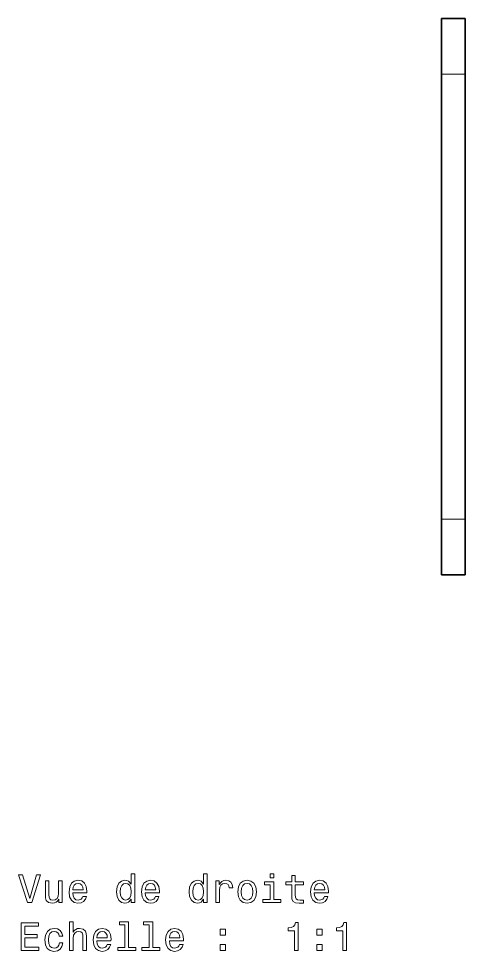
# Model space of a CAD drawing. Extents: x 319 to 941, y 145 to 775.
# Drawn here: x 495.3 to 551.4, y 339.8 to 457.2 of the extents above; entities that cross this region are included whole.
import ezdxf

# ---------------------------------------------------------------- set-up
doc = ezdxf.new("R2010")
doc.units = 0

msp = doc.modelspace()

# ---------------------------------------------------------------- linework, layer by layer
at = {"color": 7, "lineweight": 35, "ltscale": 0.175}
for p, q in [((548.41, 457.16), (548.41, 450.16)), ((551.41, 457.16), (551.41, 450.16)), ((548.41, 394.16), (548.41, 387.16)), ((551.41, 394.16), (551.41, 387.16))]:
    msp.add_line(p, q, dxfattribs=at)
at = {"color": 7, "lineweight": 35, "ltscale": 0.075}
for p, q in [((551.41, 457.16), (548.41, 457.16)), ((551.41, 387.16), (548.41, 387.16))]:
    msp.add_line(p, q, dxfattribs=at)
at = {"color": 7, "lineweight": 35}
for p, q in [((548.41, 394.16), (548.41, 450.16)), ((551.41, 394.16), (551.41, 450.16))]:
    msp.add_line(p, q, dxfattribs=at)
at = {"color": 7, "lineweight": 13, "ltscale": 0.075}
for p, q in [((551.41, 450.16), (548.41, 450.16)), ((551.41, 394.16), (548.41, 394.16))]:
    msp.add_line(p, q, dxfattribs=at)
at = {"color": 7, "lineweight": 35, "ltscale": 0.029385}
for p, q in [((548.41, 431.23), (548.41, 432.4)), ((548.41, 427.12), (548.41, 428.3)), ((548.41, 419.68), (548.41, 420.86))]:
    msp.add_line(p, q, dxfattribs=at)
at = {"color": 7, "lineweight": 13}
for points in [[(497.52, 349.44), (496.65, 346.46), (495.74, 349.44), (495.26, 349.44), (496.39, 345.94), (496.9, 345.94), (498, 349.44)], [(500.73, 348.65), (500.28, 348.65), (500.28, 347.08), (500.23, 346.72), (500.09, 346.46), (499.86, 346.29), (499.56, 346.24), (499.32, 346.28), (499.17, 346.41), (499.09, 346.61), (499.07, 346.91), (499.07, 348.65), (498.62, 348.65), (498.62, 346.86), (498.64, 346.51), (498.73, 346.21), (499.03, 345.94), (499.5, 345.84), (499.75, 345.88), (499.96, 345.97), (500.15, 346.12), (500.3, 346.35), (500.3, 345.94), (500.73, 345.94)], [(502.06, 347.16), (503.84, 347.16), (503.84, 347.37), (503.76, 347.95), (503.54, 348.38), (503.19, 348.65), (502.72, 348.74), (502.26, 348.64), (501.91, 348.36), (501.68, 347.9), (501.6, 347.29), (501.67, 346.67), (501.9, 346.22), (502.25, 345.94), (502.7, 345.84), (503.1, 345.91), (503.42, 346.08), (503.66, 346.35), (503.79, 346.71), (503.35, 346.71), (503.26, 346.51), (503.13, 346.36), (502.76, 346.24), (502.47, 346.29), (502.25, 346.47), (502.11, 346.76), (502.06, 347.15)], [(509.41, 346.36), (509.41, 345.94), (509.85, 345.94), (509.85, 349.56), (509.42, 349.56), (509.42, 348.23), (509.08, 348.61), (508.87, 348.71), (508.63, 348.74), (508.21, 348.64), (507.87, 348.36), (507.66, 347.9), (507.58, 347.29), (507.66, 346.68), (507.87, 346.22), (508.21, 345.94), (508.63, 345.84), (508.87, 345.88), (509.08, 345.97)], [(511.17, 347.16), (512.95, 347.16), (512.95, 347.37), (512.87, 347.95), (512.65, 348.38), (512.3, 348.65), (511.83, 348.74), (511.37, 348.64), (511.01, 348.36), (510.79, 347.9), (510.71, 347.29), (510.78, 346.67), (511.01, 346.22), (511.36, 345.94), (511.81, 345.84), (512.2, 345.91), (512.53, 346.08), (512.76, 346.35), (512.9, 346.71), (512.46, 346.71), (512.37, 346.51), (512.24, 346.36), (511.87, 346.24), (511.58, 346.29), (511.36, 346.47), (511.22, 346.76), (511.17, 347.15)], [(518.52, 346.36), (518.52, 345.94), (518.96, 345.94), (518.96, 349.56), (518.52, 349.56), (518.52, 348.23), (518.19, 348.61), (517.98, 348.71), (517.74, 348.74), (517.31, 348.64), (516.98, 348.36), (516.76, 347.9), (516.69, 347.29), (516.76, 346.68), (516.98, 346.22), (517.31, 345.94), (517.74, 345.84), (517.98, 345.88), (518.19, 345.97)], [(520.06, 345.94), (520.5, 345.94), (520.5, 347.49), (520.55, 347.86), (520.68, 348.13), (520.9, 348.29), (521.2, 348.34), (521.42, 348.31), (521.59, 348.21), (521.69, 348.03), (521.73, 347.8), (522.18, 347.8), (522.11, 348.21), (521.95, 348.5), (521.67, 348.68), (521.29, 348.74), (521.04, 348.7), (520.81, 348.6), (520.62, 348.43), (520.46, 348.2), (520.46, 348.65), (520.06, 348.65)], [(522.8, 347.29), (522.88, 346.67), (523.11, 346.22), (523.48, 345.94), (523.97, 345.84), (524.46, 345.94), (524.83, 346.21), (525.06, 346.67), (525.15, 347.29), (525.06, 347.9), (524.83, 348.36), (524.46, 348.64), (523.97, 348.74), (523.48, 348.64), (523.11, 348.36), (522.88, 347.9)], [(527.33, 349.56), (526.87, 349.56), (526.87, 349.05), (527.33, 349.05)], [(529.59, 348.18), (529.59, 346.82), (529.62, 346.38), (529.77, 346.08), (530.05, 345.9), (530.53, 345.84), (531.05, 345.87), (531.05, 346.25), (530.67, 346.22), (530.32, 346.26), (530.13, 346.39), (530.05, 346.6), (530.04, 346.9), (530.04, 348.18), (531.05, 348.18), (531.05, 348.55), (530.04, 348.55), (530.04, 349.35), (529.59, 349.35), (529.59, 348.55), (528.83, 348.55), (528.83, 348.18)], [(532.42, 347.16), (534.2, 347.16), (534.2, 347.37), (534.12, 347.95), (533.9, 348.38), (533.55, 348.65), (533.08, 348.74), (532.62, 348.64), (532.27, 348.36), (532.04, 347.9), (531.96, 347.29), (532.03, 346.67), (532.26, 346.22), (532.61, 345.94), (533.06, 345.84), (533.46, 345.91), (533.78, 346.08), (534.02, 346.35), (534.15, 346.71), (533.71, 346.71), (533.62, 346.51), (533.49, 346.36), (533.12, 346.24), (532.83, 346.29), (532.61, 346.47), (532.47, 346.76), (532.42, 347.15)], [(502.06, 347.54), (502.12, 347.88), (502.25, 348.14), (502.46, 348.3), (502.73, 348.35), (503, 348.3), (503.21, 348.14), (503.33, 347.88), (503.38, 347.54)], [(508.71, 348.34), (509, 348.27), (509.22, 348.08), (509.36, 347.75), (509.41, 347.29), (509.36, 346.83), (509.22, 346.51), (509, 346.31), (508.71, 346.24), (508.43, 346.31), (508.22, 346.51), (508.08, 346.84), (508.03, 347.29), (508.08, 347.74), (508.22, 348.07), (508.43, 348.27)], [(511.17, 347.54), (511.23, 347.88), (511.36, 348.14), (511.57, 348.3), (511.84, 348.35), (512.11, 348.3), (512.32, 348.14), (512.44, 347.88), (512.49, 347.54)], [(517.82, 348.34), (518.11, 348.27), (518.33, 348.08), (518.46, 347.75), (518.51, 347.29), (518.46, 346.83), (518.33, 346.51), (518.11, 346.31), (517.82, 346.24), (517.54, 346.31), (517.33, 346.51), (517.19, 346.84), (517.14, 347.29), (517.19, 347.74), (517.33, 348.07), (517.54, 348.27)], [(523.25, 347.29), (523.29, 347.75), (523.44, 348.08), (523.66, 348.28), (523.97, 348.35), (524.27, 348.28), (524.5, 348.08), (524.64, 347.75), (524.69, 347.29), (524.64, 346.83), (524.5, 346.5), (524.27, 346.3), (523.97, 346.23), (523.66, 346.3), (523.44, 346.5), (523.29, 346.83)], [(527.32, 346.31), (527.32, 348.55), (526.18, 348.55), (526.18, 348.18), (526.88, 348.18), (526.88, 346.31), (525.97, 346.31), (525.97, 345.94), (528.24, 345.94), (528.24, 346.31)], [(532.42, 347.54), (532.48, 347.88), (532.61, 348.14), (532.82, 348.3), (533.09, 348.35), (533.36, 348.3), (533.57, 348.14), (533.69, 347.88), (533.74, 347.54)], [(495.59, 339.89), (497.81, 339.89), (497.81, 340.31), (496.05, 340.31), (496.05, 341.5), (497.61, 341.5), (497.61, 341.92), (496.05, 341.92), (496.05, 342.97), (497.77, 342.97), (497.77, 343.39), (495.59, 343.39)], [(501.67, 339.89), (502.12, 339.89), (502.12, 341.45), (502.16, 341.81), (502.31, 342.07), (502.54, 342.24), (502.84, 342.3), (503.08, 342.25), (503.23, 342.11), (503.31, 341.88), (503.33, 341.58), (503.33, 339.89), (503.78, 339.89), (503.78, 341.67), (503.76, 342.03), (503.67, 342.33), (503.37, 342.6), (502.9, 342.69), (502.65, 342.66), (502.44, 342.56), (502.25, 342.41), (502.12, 342.2), (502.12, 343.51), (501.67, 343.51)], [(508.63, 343.14), (508.63, 340.26), (507.72, 340.26), (507.72, 339.89), (509.98, 339.89), (509.98, 340.26), (509.07, 340.26), (509.07, 343.51), (507.93, 343.51), (507.93, 343.14)], [(511.66, 343.14), (511.66, 340.26), (510.75, 340.26), (510.75, 339.89), (513.02, 339.89), (513.02, 340.26), (512.11, 340.26), (512.11, 343.51), (510.97, 343.51), (510.97, 343.14)], [(529.95, 339.89), (530.41, 339.89), (530.41, 343.42), (530.07, 343.42), (529.98, 343.11), (529.8, 342.9), (529.52, 342.78), (529.13, 342.74), (529.13, 342.38), (529.95, 342.38)], [(536.02, 339.89), (536.48, 339.89), (536.48, 343.42), (536.14, 343.42), (536.05, 343.11), (535.87, 342.9), (535.59, 342.78), (535.21, 342.74), (535.21, 342.38), (536.02, 342.38)], [(500.36, 341.7), (500.8, 341.7), (500.71, 342.1), (500.49, 342.42), (500.16, 342.62), (499.72, 342.69), (499.23, 342.59), (498.87, 342.31), (498.63, 341.85), (498.55, 341.24), (498.63, 340.63), (498.86, 340.17), (499.21, 339.89), (499.7, 339.79), (500.14, 339.87), (500.47, 340.08), (500.71, 340.41), (500.81, 340.86), (500.38, 340.86), (500.31, 340.58), (500.17, 340.36), (499.96, 340.23), (499.72, 340.19), (499.41, 340.26), (499.19, 340.46), (499.05, 340.79), (499.01, 341.25), (499.05, 341.71), (499.19, 342.03), (499.42, 342.24), (499.72, 342.31), (499.98, 342.26), (500.18, 342.14), (500.31, 341.95)], [(505.1, 341.12), (506.87, 341.12), (506.88, 341.32), (506.8, 341.9), (506.58, 342.34), (506.22, 342.6), (505.75, 342.69), (505.3, 342.59), (504.94, 342.31), (504.72, 341.85), (504.63, 341.25), (504.71, 340.63), (504.94, 340.17), (505.29, 339.89), (505.74, 339.79), (506.13, 339.86), (506.46, 340.03), (506.69, 340.3), (506.83, 340.67), (506.39, 340.67), (506.3, 340.46), (506.17, 340.31), (505.79, 340.19), (505.51, 340.25), (505.29, 340.42), (505.15, 340.71), (505.1, 341.1)], [(505.1, 341.49), (505.15, 341.84), (505.29, 342.09), (505.5, 342.25), (505.77, 342.31), (506.04, 342.25), (506.24, 342.09), (506.37, 341.84), (506.41, 341.49)], [(514.21, 341.12), (515.98, 341.12), (515.99, 341.32), (515.91, 341.9), (515.68, 342.34), (515.33, 342.6), (514.86, 342.69), (514.4, 342.59), (514.05, 342.31), (513.82, 341.85), (513.74, 341.25), (513.82, 340.63), (514.05, 340.17), (514.39, 339.89), (514.85, 339.79), (515.24, 339.86), (515.56, 340.03), (515.8, 340.3), (515.94, 340.67), (515.5, 340.67), (515.41, 340.46), (515.28, 340.31), (514.9, 340.19), (514.62, 340.25), (514.4, 340.42), (514.26, 340.71), (514.21, 341.1)], [(514.21, 341.49), (514.26, 341.84), (514.4, 342.09), (514.61, 342.25), (514.88, 342.31), (515.14, 342.25), (515.35, 342.09), (515.48, 341.84), (515.52, 341.49)], [(520.59, 341.85), (521.28, 341.85), (521.28, 342.6), (520.59, 342.6)], [(532.73, 341.85), (533.43, 341.85), (533.43, 342.6), (532.73, 342.6)], [(520.59, 339.89), (521.28, 339.89), (521.28, 340.64), (520.59, 340.64)], [(532.73, 339.89), (533.43, 339.89), (533.43, 340.64), (532.73, 340.64)]]:
    msp.add_lwpolyline(points, close=True, dxfattribs=at)

doc.saveas('drawing.dxf')
